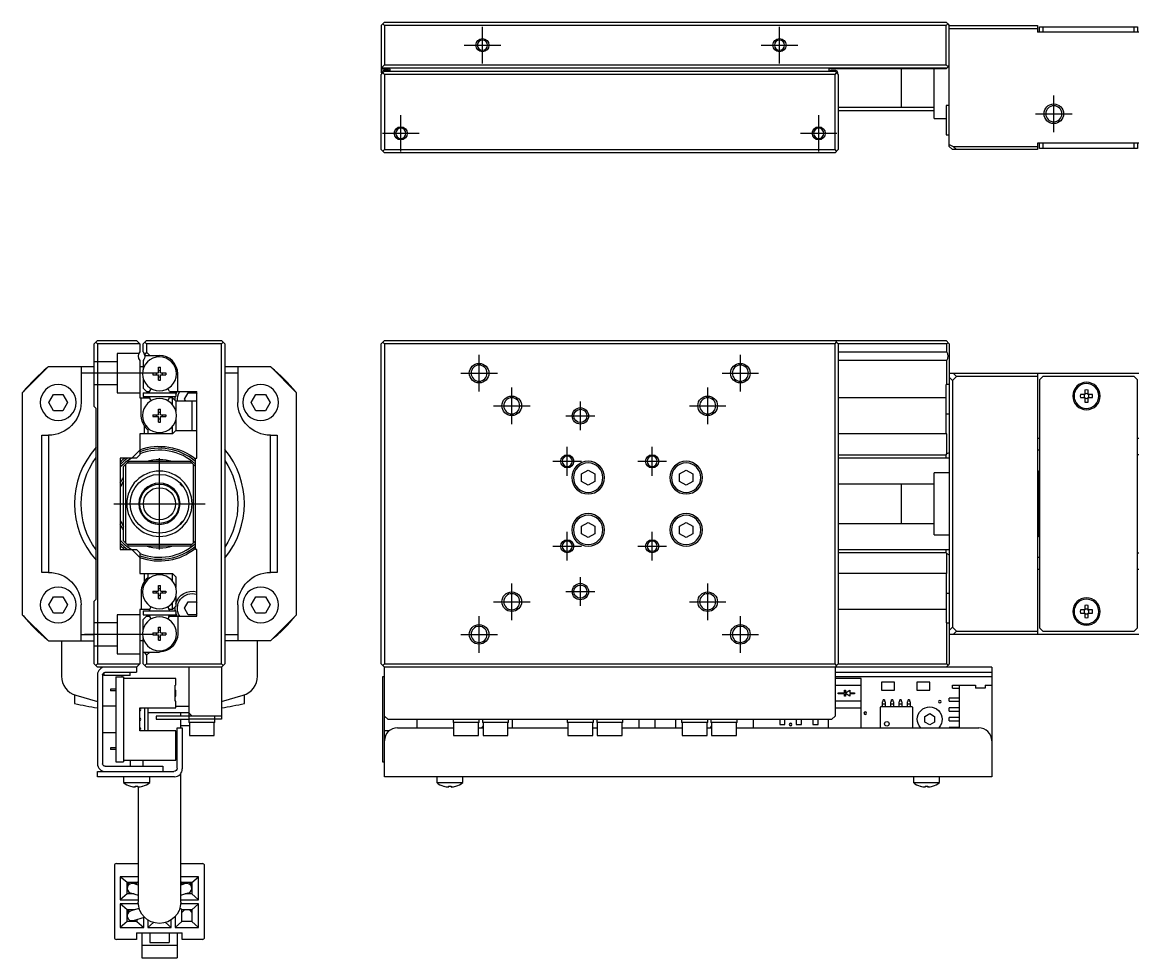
# Model space of a CAD drawing. Extents: x 0 to 751, y -8 to 223.
# Drawn here: x 0 to 170.9, y 68.8 to 212 of the extents above; entities that cross this region are included whole.
import ezdxf

# ---------------------------------------------------------------- set-up
doc = ezdxf.new("R2010")
doc.units = 0
doc.header["$LTSCALE"] = 0.5
doc.linetypes.add('CENTER', pattern=[50.8, 31.75, -6.35, 6.35, -6.35])
doc.linetypes.add('DASHED', pattern=[19.05, 12.7, -6.35])
for name, color, linetype in [('MSM_CENTER', 1, 'CENTER'), ('MSM_CONTINUOUS', 7, 'CONTINUOUS'), ('MSM_DASHED', 4, 'DASHED'), ('MSM_NARROW', 5, 'CONTINUOUS')]:
    doc.layers.add(name, color=color, linetype=linetype)

msp = doc.modelspace()

# ---------------------------------------------------------------- linework, layer by layer
at = {"layer": 'MSM_CENTER'}
for p, q in [((70.45, 205.68), (70.45, 211.28)), ((115.95, 205.68), (115.95, 211.28)), ((67.65, 208.48), (73.25, 208.48)), ((113.15, 208.48), (118.75, 208.48)), ((157.95, 195.18), (157.95, 200.78)), ((57.95, 192.18), (57.95, 197.78)), ((121.95, 192.18), (121.95, 197.78)), ((155.15, 197.98), (160.75, 197.98)), ((55.15, 194.98), (60.75, 194.98)), ((119.15, 194.98), (124.75, 194.98)), ((69.95, 155.46), (69.95, 161.06)), ((109.95, 155.46), (109.95, 161.06)), ((20, 158.26), (9.5, 158.26)), ((67.15, 158.26), (72.75, 158.26)), ((107.15, 158.26), (112.75, 158.26)), ((74.95, 150.46), (74.95, 156.06)), ((104.95, 150.46), (104.95, 156.06)), ((85.45, 149.51), (85.45, 153.91)), ((72.15, 153.26), (77.75, 153.26)), ((102.15, 153.26), (107.75, 153.26)), ((83.25, 151.71), (87.65, 151.71)), ((83.45, 142.56), (83.45, 146.96)), ((96.45, 142.56), (96.45, 146.96)), ((21, 131.26), (21, 145.26)), ((81.25, 144.76), (85.65, 144.76)), ((94.25, 144.76), (98.65, 144.76)), ((14, 138.26), (28, 138.26)), ((83.45, 129.56), (83.45, 133.96)), ((96.45, 129.56), (96.45, 133.96)), ((81.25, 131.76), (85.65, 131.76)), ((94.25, 131.76), (98.65, 131.76)), ((85.45, 122.61), (85.45, 127.01)), ((74.95, 120.46), (74.95, 126.06)), ((83.25, 124.81), (87.65, 124.81)), ((104.95, 120.46), (104.95, 126.06)), ((72.15, 123.26), (77.75, 123.26)), ((102.15, 123.26), (107.75, 123.26)), ((69.95, 115.46), (69.95, 121.06)), ((109.95, 115.46), (109.95, 121.06)), ((20, 118.26), (9.5, 118.26)), ((67.15, 118.26), (72.75, 118.26)), ((107.15, 118.26), (112.75, 118.26))]:
    msp.add_line(p, q, dxfattribs=at)
at = {"layer": 'MSM_CONTINUOUS'}
for p, q in [((55.45, 211.98), (55.2, 211.73)), ((55.45, 211.98), (141.45, 211.98)), ((141.7, 211.73), (141.45, 211.98)), ((54.95, 211.48), (55.2, 211.73)), ((54.95, 211.48), (54.95, 204.28)), ((55.2, 211.73), (55.45, 211.48)), ((55.45, 211.48), (55.45, 205.48)), ((141.45, 211.48), (55.45, 211.48)), ((141.45, 211.48), (141.7, 211.73)), ((141.45, 205.48), (141.45, 211.48)), ((141.7, 211.73), (141.95, 211.48)), ((141.95, 192.98), (141.95, 211.48)), ((141.95, 211.48), (155.45, 211.48)), ((155.45, 210.98), (141.95, 210.98)), ((155.45, 211.48), (155.45, 210.48)), ((170.95, 210.48), (155.45, 210.48)), ((155.75, 210.48), (155.75, 211.28)), ((155.75, 211.28), (170.75, 211.28)), ((156.25, 211.28), (156.25, 210.48)), ((170.25, 210.48), (170.25, 211.28)), ((170.75, 211.28), (170.75, 210.48)), ((55.45, 205.48), (54.95, 204.98)), ((55.45, 205.48), (141.45, 205.48)), ((141.75, 205.18), (141.45, 205.48)), ((141.55, 204.98), (141.75, 205.18)), ((141.75, 205.18), (141.95, 205.38)), ((141.55, 204.98), (54.95, 204.98)), ((56.35, 204.78), (54.95, 204.78)), ((54.95, 203.98), (55.45, 204.48)), ((55.05, 204.18), (54.95, 204.28)), ((54.95, 192.48), (54.95, 203.98)), ((55.05, 204.08), (55.05, 204.28)), ((55.2, 204.23), (55.45, 203.98)), ((56.05, 204.58), (55.35, 204.58)), ((55.45, 204.48), (124.45, 204.48)), ((55.45, 203.98), (55.45, 192.48)), ((124.45, 203.98), (55.45, 203.98)), ((56.35, 204.48), (56.35, 204.78)), ((141.45, 204.88), (123.55, 204.88)), ((123.55, 204.48), (123.55, 204.88)), ((124.55, 204.58), (123.85, 204.58)), ((124.45, 204.48), (124.95, 203.98)), ((124.45, 203.98), (124.7, 204.23)), ((124.45, 192.48), (124.45, 203.98)), ((124.85, 204.28), (124.85, 204.08)), ((124.95, 203.98), (124.95, 192.48)), ((134.65, 198.98), (134.65, 204.88)), ((139.65, 197.23), (139.65, 204.88)), ((141.45, 204.88), (141.55, 204.98)), ((124.95, 198.98), (139.65, 198.98)), ((124.95, 198.48), (139.65, 198.48)), ((141.45, 199.23), (141.45, 194.73)), ((141.95, 199.23), (141.45, 199.23)), ((139.65, 197.23), (141.45, 197.23)), ((141.45, 194.73), (141.95, 194.73)), ((141.95, 193.28), (142.56, 192.98)), ((170.95, 193.48), (155.45, 193.48)), ((155.45, 193.48), (155.45, 192.48)), ((155.75, 192.68), (155.75, 193.48)), ((156.25, 193.48), (156.25, 192.68)), ((170.25, 192.68), (170.25, 193.48)), ((170.75, 193.48), (170.75, 192.68)), ((55.2, 192.23), (54.95, 192.48)), ((55.45, 192.48), (55.2, 192.23)), ((55.2, 192.23), (55.45, 191.98)), ((55.45, 192.48), (124.45, 192.48)), ((124.45, 191.98), (55.45, 191.98)), ((124.7, 192.23), (124.45, 192.48)), ((124.45, 191.98), (124.95, 192.48)), ((142.45, 192.48), (141.95, 192.98)), ((155.45, 192.48), (142.45, 192.48)), ((142.56, 192.98), (155.45, 192.98)), ((142.56, 192.98), (143.06, 192.48)), ((170.75, 192.68), (155.75, 192.68)), ((11, 162.76), (11.5, 163.26)), ((11, 153.16), (11, 162.76)), ((11.5, 162.76), (11.25, 163.01)), ((11.5, 163.26), (17.5, 163.26)), ((11.5, 162.76), (11.5, 113.76)), ((18, 162.76), (11.5, 162.76)), ((17.5, 163.26), (18, 162.76)), ((18, 162.76), (18, 161.52)), ((18.75, 163.01), (18.5, 162.76)), ((18.5, 161.52), (18.5, 162.76)), ((18.75, 163.01), (19, 163.26)), ((19, 162.76), (18.75, 163.01)), ((19, 163.26), (30.5, 163.26)), ((19, 162.76), (19, 161.46)), ((30.5, 162.76), (19, 162.76)), ((30.5, 163.26), (30.75, 163.01)), ((30.75, 163.01), (30.5, 162.76)), ((30.5, 113.76), (30.5, 162.76)), ((30.75, 163.01), (31, 162.76)), ((31, 162.76), (31, 113.76)), ((55.2, 163.01), (54.95, 162.76)), ((54.95, 113.76), (54.95, 162.76)), ((55.45, 163.26), (55.2, 163.01)), ((55.2, 163.01), (55.45, 162.76)), ((55.45, 163.26), (141.45, 163.26)), ((124.45, 162.76), (55.45, 162.76)), ((55.45, 162.76), (55.45, 113.76)), ((124.95, 162.76), (124.45, 163.26)), ((124.45, 162.76), (124.7, 163.01)), ((124.45, 113.76), (124.45, 162.76)), ((141.55, 162.76), (124.95, 162.76)), ((124.95, 162.76), (124.95, 113.76)), ((141.45, 163.26), (141.95, 162.76)), ((141.55, 162.76), (141.75, 162.96)), ((141.55, 161.52), (141.55, 162.76)), ((141.95, 162.76), (141.95, 113.76)), ((19, 161.46), (18.73, 161.07)), ((18.74, 160.96), (21, 160.96)), ((19.5, 160.96), (19, 161.46)), ((124.95, 161.52), (141.55, 161.52)), ((4, 159.26), (0, 155.26)), ((4, 159.26), (11, 159.26)), ((9, 159.26), (9, 153.76)), ((18, 160.2), (18, 154.46)), ((18, 159.26), (18.5, 159.26)), ((18.5, 160.2), (18.5, 158.87)), ((20.86, 159.16), (21.15, 159.16)), ((20.86, 158.36), (20.86, 159.16)), ((21.15, 158.36), (21.15, 159.16)), ((31, 159.26), (38, 159.26)), ((33, 159.26), (33, 153.76)), ((42, 155.26), (38, 159.26)), ((141.55, 160.2), (124.95, 160.2)), ((141.55, 156.51), (141.55, 160.2)), ((11, 158.26), (9, 158.26)), ((18.4, 158.26), (18, 158.26)), ((18.5, 157.45), (18.5, 155.96)), ((20, 158.3), (20.8, 158.3)), ((20, 158.3), (20, 158.01)), ((20, 158.01), (20.8, 158.01)), ((20.53, 158.01), (20.53, 158.3)), ((21.15, 158.63), (20.86, 158.63)), ((20.86, 157.16), (20.86, 157.95)), ((20.86, 157.69), (21.15, 157.69)), ((21.15, 157.16), (21.15, 157.95)), ((21.21, 158.3), (22, 158.3)), ((21.21, 158.01), (22, 158.01)), ((21.47, 158.01), (21.47, 158.3)), ((22, 158.3), (22, 158.01)), ((23.8, 155.46), (23.8, 158.16)), ((33, 158.26), (31, 158.26)), ((141.95, 158.26), (170.95, 158.26)), ((142.45, 157.15), (141.95, 157.65)), ((143.06, 157.76), (142.45, 157.15)), ((142.56, 158.26), (143.06, 157.76)), ((155.45, 157.76), (143.06, 157.76)), ((155.45, 158.26), (155.45, 118.26)), ((156.25, 157.76), (155.75, 157.26)), ((170.25, 157.76), (156.25, 157.76)), ((170.75, 157.26), (170.25, 157.76)), ((18.5, 155.96), (19, 155.46)), ((19.54, 155.6), (19.46, 155.46)), ((20.86, 157.16), (21.15, 157.16)), ((22.54, 155.46), (22.33, 155.84)), ((141.45, 148.96), (141.45, 156.51)), ((141.95, 156.51), (141.45, 156.51)), ((142.45, 157.15), (142.45, 119.37)), ((155.75, 157.26), (155.75, 119.26)), ((162.71, 155.68), (162.71, 155)), ((163.19, 155), (163.19, 155.68)), ((170.75, 119.26), (170.75, 157.26)), ((0, 155.26), (0, 121.26)), ((4.06, 153.76), (4.78, 155.01)), ((4.78, 155.01), (6.22, 155.01)), ((6.22, 155.01), (6.94, 153.76)), ((18, 154.46), (19.46, 154.46)), ((18.2, 151.76), (18.2, 154.46)), ((18.5, 155.26), (18.5, 154.66)), ((18.5, 155.26), (23.5, 155.26)), ((18.5, 154.66), (23.5, 154.66)), ((19, 155.46), (19.46, 155.46)), ((19.46, 154.46), (19.67, 154.08)), ((22.46, 154.32), (22.54, 154.46)), ((22.54, 155.46), (26.7, 155.46)), ((23, 154.46), (22.54, 154.46)), ((23, 153.42), (23, 154.46)), ((23.5, 153.96), (23, 154.46)), ((23.5, 155.26), (23.5, 154.66)), ((23.5, 153.96), (23.5, 152.47)), ((26.7, 153.96), (23.5, 153.96)), ((24.85, 154.26), (25.42, 155.26)), ((25.02, 153.96), (24.85, 154.26)), ((25.42, 155.26), (26.58, 155.26)), ((26, 149.46), (26, 153.96)), ((26.58, 155.26), (26.7, 155.05)), ((26.7, 145.26), (26.7, 155.46)), ((35.06, 153.76), (35.78, 155.01)), ((35.78, 155.01), (37.22, 155.01)), ((37.22, 155.01), (37.94, 153.76)), ((42, 121.26), (42, 155.26)), ((141.45, 154.46), (124.95, 154.46)), ((162.71, 155), (162.03, 155)), ((162.03, 154.52), (162.71, 154.52)), ((162.71, 154.52), (162.71, 153.84)), ((163.87, 155), (163.19, 155)), ((163.19, 153.84), (163.19, 154.52)), ((163.19, 154.52), (163.87, 154.52)), ((4.78, 152.51), (4.06, 153.76)), ((6.22, 152.51), (4.78, 152.51)), ((6.94, 153.76), (6.22, 152.51)), ((11, 153.16), (11.3, 152.86)), ((11.3, 123.66), (11.3, 152.86)), ((20.86, 152.76), (21.15, 152.76)), ((20.86, 151.96), (20.86, 152.76)), ((21.15, 152.23), (20.86, 152.23)), ((21.15, 151.96), (21.15, 152.76)), ((35.78, 152.51), (35.06, 153.76)), ((37.22, 152.51), (35.78, 152.51)), ((37.94, 153.76), (37.22, 152.51)), ((20, 151.9), (20.8, 151.9)), ((20, 151.9), (20, 151.61)), ((20, 151.61), (20.8, 151.61)), ((20.53, 151.61), (20.53, 151.9)), ((20.86, 150.76), (20.86, 151.55)), ((20.86, 151.29), (21.15, 151.29)), ((20.86, 150.76), (21.15, 150.76)), ((21.15, 150.76), (21.15, 151.55)), ((21.21, 151.9), (22, 151.9)), ((21.21, 151.61), (22, 151.61)), ((21.47, 151.61), (21.47, 151.9)), ((22, 151.9), (22, 151.61)), ((23.5, 151.05), (23.5, 149.46)), ((141.45, 152.01), (141.95, 152.01)), ((3, 127.76), (3, 148.76)), ((3, 148.76), (4, 148.76)), ((4, 148.76), (4, 127.76)), ((23, 148.96), (18, 148.96)), ((18, 148.96), (18, 145.76)), ((18.7, 148.96), (18.7, 150.16)), ((19.2, 149.61), (19.2, 148.96)), ((23, 148.96), (23, 150.1)), ((23, 148.96), (23.5, 149.46)), ((23.5, 149.46), (26.7, 149.46)), ((38, 127.76), (38, 148.76)), ((38, 148.76), (39, 148.76)), ((39, 148.76), (39, 127.76)), ((141.55, 148.96), (124.95, 148.96)), ((141.55, 145.9), (141.55, 148.96)), ((155.75, 148.26), (155.45, 148.26)), ((170.95, 148.26), (170.75, 148.26)), ((16.79, 145.26), (18, 146.47)), ((18, 145.76), (17.5, 145.26)), ((124.95, 145.76), (141.45, 145.76)), ((141.45, 145.76), (141.55, 145.9)), ((141.45, 145.26), (141.45, 145.76)), ((141.95, 146.07), (141.55, 145.9)), ((155.45, 146.51), (155.75, 146.51)), ((170.95, 145.76), (170.75, 145.76)), ((17.5, 145.26), (15, 145.26)), ((15, 145.26), (15, 131.26)), ((15.5, 143.96), (15.8, 144.26)), ((15.5, 132.56), (15.5, 143.96)), ((16, 144.46), (15.8, 144.26)), ((15.8, 144.26), (15.8, 132.26)), ((16, 144.46), (16.3, 144.76)), ((26, 144.46), (16, 144.46)), ((16.3, 144.76), (25.7, 144.76)), ((25.7, 144.76), (26, 144.46)), ((26.2, 144.26), (26, 144.46)), ((26.2, 132.26), (26.2, 144.26)), ((26.2, 144.26), (26.5, 143.96)), ((26.5, 131.26), (26.5, 145.26)), ((26.5, 145.26), (26.7, 145.26)), ((84.15, 144.37), (84.15, 144.46)), ((141.95, 145.26), (124.95, 145.26)), ((85.65, 142.84), (86.65, 143.41)), ((85.65, 141.68), (85.65, 142.84)), ((86.65, 143.41), (87.65, 142.84)), ((87.65, 142.84), (87.65, 141.68)), ((100.65, 142.84), (101.65, 143.41)), ((100.65, 141.68), (100.65, 142.84)), ((101.65, 143.41), (102.65, 142.84)), ((102.65, 142.84), (102.65, 141.68)), ((139.65, 133.51), (139.65, 143.01)), ((141.95, 143.01), (139.65, 143.01)), ((155.65, 143.26), (155.45, 143.06)), ((155.65, 143.26), (155.65, 133.26)), ((155.75, 143.26), (155.65, 143.26)), ((24.2, 141.23), (24.2, 141.42)), ((24.2, 141.23), (24.43, 141.01)), ((24.43, 141.18), (24.43, 141.01)), ((24.43, 141.01), (24.56, 141.01)), ((24.56, 141.01), (24.56, 141.01)), ((86.65, 141.1), (85.65, 141.68)), ((87.65, 141.68), (86.65, 141.1)), ((101.65, 141.1), (100.65, 141.68)), ((102.65, 141.68), (101.65, 141.1)), ((139.65, 141.26), (124.95, 141.26)), ((134.65, 135.26), (134.65, 141.26)), ((18.04, 137.2), (18.04, 137.2)), ((23.97, 137.2), (23.97, 137.2)), ((19.56, 135.46), (19.63, 135.46)), ((19.69, 135.39), (19.63, 135.46)), ((22.38, 135.46), (22.31, 135.39)), ((22.38, 135.46), (22.44, 135.46)), ((24.43, 135.51), (24.2, 135.28)), ((24.2, 135.1), (24.2, 135.28)), ((24.43, 135.51), (24.43, 135.34)), ((24.56, 135.51), (24.43, 135.51)), ((24.56, 135.51), (24.56, 135.51)), ((85.65, 134.84), (86.65, 135.41)), ((86.65, 135.41), (87.65, 134.84)), ((100.65, 134.84), (101.65, 135.41)), ((101.65, 135.41), (102.65, 134.84)), ((124.95, 135.26), (139.65, 135.26)), ((85.65, 133.68), (85.65, 134.84)), ((86.65, 133.1), (85.65, 133.68)), ((87.65, 133.68), (86.65, 133.1)), ((87.65, 134.84), (87.65, 133.68)), ((100.65, 133.68), (100.65, 134.84)), ((101.65, 133.1), (100.65, 133.68)), ((102.65, 133.68), (101.65, 133.1)), ((102.65, 134.84), (102.65, 133.68)), ((139.65, 133.51), (141.95, 133.51)), ((155.45, 133.46), (155.65, 133.26)), ((15.8, 132.26), (15.5, 132.56)), ((15.8, 132.26), (16, 132.06)), ((16, 132.06), (26, 132.06)), ((16.3, 131.76), (16, 132.06)), ((25.7, 131.76), (16.3, 131.76)), ((26.5, 132.56), (25.7, 131.76)), ((155.65, 133.26), (155.75, 133.26)), ((15, 131.26), (17.5, 131.26)), ((18, 130.05), (16.79, 131.26)), ((17.5, 131.26), (18, 130.76)), ((18, 130.76), (18, 127.56)), ((26.7, 131.26), (26.5, 131.26)), ((26.7, 121.06), (26.7, 131.26)), ((124.95, 131.26), (141.95, 131.26)), ((141.45, 130.76), (124.95, 130.76)), ((141.45, 130.76), (141.45, 131.26)), ((141.55, 130.62), (141.45, 130.76)), ((141.55, 127.56), (141.55, 130.62)), ((141.55, 130.62), (141.95, 130.45)), ((155.75, 130.01), (155.45, 130.01)), ((170.75, 130.76), (170.95, 130.76)), ((155.45, 128.26), (155.75, 128.26)), ((170.75, 128.26), (170.95, 128.26)), ((4, 127.76), (3, 127.76)), ((18, 127.56), (23, 127.56)), ((18.7, 126.36), (18.7, 127.56)), ((19.2, 127.56), (19.2, 126.9)), ((23, 126.42), (23, 127.56)), ((23.5, 127.06), (23, 127.56)), ((23.5, 127.06), (23.5, 125.47)), ((39, 127.76), (38, 127.76)), ((141.55, 127.56), (124.95, 127.56)), ((141.45, 127.56), (141.45, 120.01)), ((20, 124.9), (20.8, 124.9)), ((20, 124.9), (20, 124.61)), ((20.53, 124.61), (20.53, 124.9)), ((20.86, 125.76), (21.15, 125.76)), ((20.86, 124.96), (20.86, 125.76)), ((21.15, 125.23), (20.86, 125.23)), ((21.15, 124.96), (21.15, 125.76)), ((21.21, 124.9), (22, 124.9)), ((21.47, 124.61), (21.47, 124.9)), ((22, 124.9), (22, 124.61)), ((4.06, 122.76), (4.78, 124.01)), ((4.78, 124.01), (6.22, 124.01)), ((6.22, 124.01), (6.94, 122.76)), ((11.3, 123.66), (11, 123.36)), ((11, 113.76), (11, 123.36)), ((18.2, 124.76), (18.2, 122.06)), ((20, 124.61), (20.8, 124.61)), ((20.86, 123.76), (20.86, 124.55)), ((20.86, 124.29), (21.15, 124.29)), ((20.86, 123.76), (21.15, 123.76)), ((21.15, 123.76), (21.15, 124.55)), ((21.21, 124.61), (22, 124.61)), ((23, 122.06), (23, 123.1)), ((23.5, 124.05), (23.5, 122.56)), ((24.85, 122.26), (25.42, 123.26)), ((25.42, 123.26), (26.58, 123.26)), ((26.58, 123.26), (26.7, 123.05)), ((35.06, 122.76), (35.78, 124.01)), ((35.78, 124.01), (37.22, 124.01)), ((37.22, 124.01), (37.94, 122.76)), ((141.95, 124.51), (141.45, 124.51)), ((4.78, 121.51), (4.06, 122.76)), ((6.22, 121.51), (4.78, 121.51)), ((6.94, 122.76), (6.22, 121.51)), ((9, 117.26), (9, 122.76)), ((19.46, 122.06), (18, 122.06)), ((18, 122.06), (18, 113.76)), ((18.5, 121.86), (18.5, 121.26)), ((18.5, 121.86), (23.5, 121.86)), ((19.67, 122.44), (19.46, 122.06)), ((22.54, 122.06), (22.46, 122.2)), ((23, 122.06), (22.54, 122.06)), ((23, 122.06), (23.5, 122.56)), ((23.5, 121.86), (23.5, 121.26)), ((25.42, 121.26), (24.85, 122.26)), ((26.7, 121.47), (26.58, 121.26)), ((33, 122.76), (33, 117.26)), ((35.78, 121.51), (35.06, 122.76)), ((37.22, 121.51), (35.78, 121.51)), ((37.94, 122.76), (37.22, 121.51)), ((141.45, 122.06), (124.95, 122.06)), ((162.71, 122), (162.03, 122)), ((162.03, 121.52), (162.71, 121.52)), ((162.71, 122.68), (162.71, 122)), ((162.71, 121.52), (162.71, 120.84)), ((163.19, 122), (163.19, 122.68)), ((163.87, 122), (163.19, 122)), ((163.19, 121.52), (163.87, 121.52)), ((163.19, 120.84), (163.19, 121.52)), ((0, 121.26), (4, 117.26)), ((18.5, 121.26), (23.5, 121.26)), ((19, 121.06), (18.5, 120.56)), ((18.5, 119.07), (18.5, 120.56)), ((19, 121.06), (19.46, 121.06)), ((19.46, 121.06), (19.54, 120.92)), ((22.33, 120.68), (22.54, 121.06)), ((22.54, 121.06), (26.7, 121.06)), ((23.8, 121.06), (23.8, 118.36)), ((26.58, 121.26), (25.42, 121.26)), ((38, 117.26), (42, 121.26)), ((141.45, 120.01), (141.95, 120.01)), ((141.55, 113.76), (141.55, 120.01)), ((9, 118.26), (11, 118.26)), ((18.4, 118.26), (18, 118.26)), ((20, 118.5), (20.8, 118.5)), ((20, 118.5), (20, 118.21)), ((20, 118.21), (20.8, 118.21)), ((20.53, 118.21), (20.53, 118.5)), ((20.86, 119.36), (21.15, 119.36)), ((20.86, 118.56), (20.86, 119.36)), ((21.15, 118.83), (20.86, 118.83)), ((20.86, 117.36), (20.86, 118.15)), ((21.15, 118.56), (21.15, 119.36)), ((21.15, 117.36), (21.15, 118.15)), ((21.21, 118.5), (22, 118.5)), ((21.21, 118.21), (22, 118.21)), ((21.47, 118.21), (21.47, 118.5)), ((22, 118.5), (22, 118.21)), ((31, 118.26), (33, 118.26)), ((141.95, 118.87), (142.45, 119.37)), ((170.95, 118.26), (141.95, 118.26)), ((142.45, 119.37), (143.06, 118.76)), ((143.06, 118.76), (142.56, 118.26)), ((143.06, 118.76), (155.45, 118.76)), ((155.75, 119.26), (156.25, 118.76)), ((156.25, 118.76), (170.25, 118.76)), ((170.25, 118.76), (170.75, 119.26)), ((4, 117.26), (11, 117.26)), ((6, 117.26), (6, 111.84)), ((18.5, 117.26), (18, 117.26)), ((18.5, 113.76), (18.5, 117.65)), ((20.86, 117.89), (21.15, 117.89)), ((20.86, 117.36), (21.15, 117.36)), ((38, 117.26), (31, 117.26)), ((36, 111.84), (36, 117.26)), ((18.5, 115.56), (21, 115.56)), ((18.65, 115.56), (19, 115.06)), ((19, 115.06), (19.5, 115.56)), ((19, 115.06), (19, 113.76)), ((11.5, 113.26), (11, 113.76)), ((11.25, 113.51), (11.5, 113.76)), ((11.5, 113.76), (18, 113.76)), ((17.5, 113.26), (11.5, 113.26)), ((18, 113.76), (17.5, 113.26)), ((17.5, 113.26), (17.5, 112.46)), ((18.5, 113.76), (18.75, 113.51)), ((18.75, 113.51), (19, 113.76)), ((19, 113.26), (18.75, 113.51)), ((19, 113.76), (30.5, 113.76)), ((30.5, 113.26), (19, 113.26)), ((25.5, 113.26), (25.5, 104.76)), ((30.5, 113.76), (30.75, 113.51)), ((30.75, 113.51), (30.5, 113.26)), ((30.5, 113.26), (30.5, 105.26)), ((31, 113.76), (30.75, 113.51)), ((54.95, 113.76), (55.2, 113.51)), ((55.45, 113.76), (55.2, 113.51)), ((55.2, 113.51), (55.45, 113.26)), ((55.45, 113.76), (124.45, 113.76)), ((55.45, 96.46), (55.45, 113.26)), ((148.45, 113.26), (55.45, 113.26)), ((124.7, 113.51), (124.45, 113.76)), ((124.45, 113.26), (124.95, 113.76)), ((124.45, 113.26), (124.45, 105.76)), ((124.95, 113.76), (141.55, 113.76)), ((141.45, 113.26), (141.75, 113.56)), ((141.75, 113.56), (141.55, 113.76)), ((141.95, 113.76), (141.75, 113.56)), ((148.45, 113.26), (148.45, 96.46)), ((11.5, 112.06), (11.5, 98.46)), ((12.3, 112.06), (12.3, 98.46)), ((12.5, 112.41), (12.5, 111.96)), ((16.5, 111.96), (12.5, 111.96)), ((12.7, 112.46), (17.5, 112.46)), ((14.3, 111.76), (14.3, 98.76)), ((14.3, 111.76), (15.5, 111.76)), ((15.22, 111.96), (15.22, 111.76)), ((15.5, 111.76), (15.5, 98.76)), ((23.5, 111.51), (15.5, 111.51)), ((16.5, 111.96), (16.5, 112.46)), ((23.5, 110.51), (23.5, 111.51)), ((55.45, 111.76), (55.15, 111.76)), ((55.15, 111.76), (55.15, 98.76)), ((124.45, 112.46), (148.45, 112.46)), ((148.45, 111.76), (124.45, 111.76)), ((128.45, 111.51), (124.45, 111.51)), ((128.45, 103.96), (128.45, 111.51)), ((13.5, 109.88), (13.5, 109.63)), ((14.3, 109.88), (13.5, 109.88)), ((14.3, 109.63), (13.5, 109.63)), ((23.4, 108.01), (23.4, 110.51)), ((23.5, 110.51), (23.4, 110.51)), ((23.4, 109.71), (23.5, 109.71)), ((23.5, 108.81), (23.5, 109.71)), ((124.45, 110.51), (128.45, 110.51)), ((125.9, 109.33), (125.9, 109.71)), ((125.9, 109.71), (126.05, 109.71)), ((126.05, 109.32), (126.73, 109.71)), ((126.05, 109.71), (126.05, 109.32)), ((126.73, 109.71), (126.73, 109.33)), ((131.57, 110.96), (131.57, 109.71)), ((133.57, 110.96), (131.57, 110.96)), ((131.57, 109.71), (133.57, 109.71)), ((133.57, 109.71), (133.57, 110.96)), ((136.97, 110.96), (136.97, 109.71)), ((138.97, 110.96), (136.97, 110.96)), ((136.97, 109.71), (138.97, 109.71)), ((138.97, 109.71), (138.97, 110.96)), ((142.45, 110.01), (142.45, 110.51)), ((142.45, 110.51), (145.95, 110.51)), ((142.45, 110.01), (143.45, 110.01)), ((143.45, 110.51), (143.45, 103.96)), ((145.95, 110.51), (145.95, 110.01)), ((147.45, 110.01), (145.95, 110.01)), ((147.45, 110.51), (148.45, 110.51)), ((147.45, 110.51), (147.45, 110.01)), ((8, 109.01), (8, 107.69)), ((8.17, 108.96), (11.5, 108)), ((23.4, 109.33), (23.5, 109.33)), ((23.4, 109.18), (23.5, 109.18)), ((23.4, 108.81), (23.5, 108.81)), ((23.5, 108.01), (23.4, 108.01)), ((23.5, 107.01), (23.5, 108.01)), ((30.5, 108), (33.83, 108.96)), ((34, 107.69), (34, 109.01)), ((128.45, 108.01), (124.45, 108.01)), ((124.95, 109.18), (124.95, 109.33)), ((124.95, 109.33), (125.9, 109.33)), ((125.9, 109.18), (124.95, 109.18)), ((125.9, 108.81), (125.9, 109.18)), ((126.05, 108.81), (125.9, 108.81)), ((126.73, 108.81), (126.05, 109.2)), ((126.05, 109.2), (126.05, 108.81)), ((126.73, 109.33), (127.43, 109.33)), ((127.43, 109.18), (126.73, 109.18)), ((126.73, 109.18), (126.73, 108.81)), ((127.43, 109.33), (127.43, 109.18)), ((131.72, 107.94), (131.84, 108.01)), ((131.72, 107.21), (131.72, 107.94)), ((131.84, 108.01), (131.84, 108.26)), ((132.04, 108.26), (131.84, 108.26)), ((132.04, 108.26), (132.04, 108.01)), ((132.04, 108.01), (132.15, 107.94)), ((132.15, 107.94), (132.15, 107.21)), ((132.99, 107.94), (133.11, 108.01)), ((132.99, 107.21), (132.99, 107.94)), ((133.31, 108.26), (133.11, 108.26)), ((133.11, 108.01), (133.11, 108.26)), ((133.31, 108.26), (133.31, 108.01)), ((133.31, 108.01), (133.42, 107.94)), ((133.42, 107.94), (133.42, 107.21)), ((134.26, 107.94), (134.38, 108.01)), ((134.26, 107.21), (134.26, 107.94)), ((134.38, 108.01), (134.38, 108.26)), ((134.58, 108.26), (134.38, 108.26)), ((134.58, 108.26), (134.58, 108.01)), ((134.58, 108.01), (134.69, 107.94)), ((134.69, 107.94), (134.69, 107.21)), ((135.53, 107.94), (135.65, 108.01)), ((135.53, 107.21), (135.53, 107.94)), ((135.65, 108.01), (135.65, 108.26)), ((135.85, 108.26), (135.65, 108.26)), ((135.85, 108.26), (135.85, 108.01)), ((135.85, 108.01), (135.96, 107.94)), ((135.96, 107.94), (135.96, 107.21)), ((141.95, 108.01), (141.95, 108.51)), ((143.45, 108.51), (141.95, 108.51)), ((141.95, 108.01), (143.45, 108.01)), ((14.3, 107.26), (12.3, 107.26)), ((18, 107.01), (23.5, 107.01)), ((18, 103.51), (18, 107.01)), ((18.7, 107.01), (18.7, 103.51)), ((19.2, 107.01), (19.2, 103.51)), ((25.5, 106.26), (19.2, 106.26)), ((23.5, 107.26), (25.5, 107.26)), ((24.25, 105.76), (24.25, 106.26)), ((26, 105.76), (25.5, 106.26)), ((124.45, 107.01), (128.45, 107.01)), ((131.39, 103.96), (131.39, 107.11)), ((131.49, 107.21), (136.19, 107.21)), ((131.72, 107.65), (132.15, 107.65)), ((132.99, 107.65), (133.42, 107.65)), ((134.26, 107.65), (134.69, 107.65)), ((135.53, 107.65), (135.96, 107.65)), ((136.29, 107.11), (136.29, 103.96)), ((138.2, 105.69), (138.95, 106.13)), ((138.95, 106.13), (139.7, 105.69)), ((141.95, 106.51), (141.95, 107.01)), ((143.45, 107.01), (141.95, 107.01)), ((141.95, 106.51), (143.45, 106.51)), ((20.5, 105.76), (20.5, 105.26)), ((30.5, 105.76), (20.5, 105.76)), ((20.5, 105.26), (25.5, 105.26)), ((24.25, 103.96), (24.25, 105.26)), ((29.5, 105.26), (25.5, 105.26)), ((29.5, 104.76), (25.5, 104.76)), ((25.6, 104.76), (25.6, 102.76)), ((29.4, 102.76), (29.4, 104.76)), ((29.5, 104.76), (29.5, 105.76)), ((30.5, 105.26), (29.5, 105.26)), ((55.45, 105.76), (55.95, 105.26)), ((55.95, 105.26), (123.95, 105.26)), ((60.45, 103.96), (60.45, 105.26)), ((65.95, 105.26), (65.95, 104.76)), ((69.95, 104.76), (65.95, 104.76)), ((66.05, 104.76), (66.05, 102.76)), ((69.85, 102.76), (69.85, 104.76)), ((69.95, 104.76), (69.95, 105.26)), ((70.45, 105.26), (70.45, 104.76)), ((74.45, 104.76), (70.45, 104.76)), ((70.55, 104.76), (70.55, 102.76)), ((74.35, 102.76), (74.35, 104.76)), ((74.45, 104.76), (74.45, 105.26)), ((75.05, 103.96), (75.05, 105.26)), ((83.45, 105.26), (83.45, 104.76)), ((87.45, 104.76), (83.45, 104.76)), ((83.55, 104.76), (83.55, 102.76)), ((87.35, 102.76), (87.35, 104.76)), ((87.45, 104.76), (87.45, 105.26)), ((87.95, 105.26), (87.95, 104.76)), ((91.95, 104.76), (87.95, 104.76)), ((88.05, 104.76), (88.05, 102.76)), ((91.85, 102.76), (91.85, 104.76)), ((91.95, 104.76), (91.95, 105.26)), ((94.45, 103.96), (94.45, 105.26)), ((96.85, 105.26), (96.85, 103.96)), ((100.05, 103.96), (100.05, 105.26)), ((100.95, 105.26), (100.95, 104.76)), ((104.95, 104.76), (100.95, 104.76)), ((101.05, 104.76), (101.05, 102.76)), ((104.85, 102.76), (104.85, 104.76)), ((104.95, 104.76), (104.95, 105.26)), ((105.45, 105.26), (105.45, 104.76)), ((109.45, 104.76), (105.45, 104.76)), ((105.55, 104.76), (105.55, 102.76)), ((109.35, 102.76), (109.35, 104.76)), ((109.45, 104.76), (109.45, 105.26)), ((111.95, 103.96), (111.95, 105.26)), ((115.98, 105.26), (115.98, 104.46)), ((115.98, 104.46), (116.78, 104.46)), ((116.78, 104.46), (116.78, 105.26)), ((118.52, 105.26), (118.52, 104.46)), ((118.52, 104.46), (119.32, 104.46)), ((119.32, 104.46), (119.32, 105.26)), ((121.06, 105.26), (121.06, 104.46)), ((121.06, 104.46), (121.86, 104.46)), ((121.86, 104.46), (121.86, 105.26)), ((123.45, 103.96), (123.45, 105.26)), ((123.95, 105.26), (124.45, 105.76)), ((138.2, 104.83), (138.2, 105.69)), ((138.95, 104.39), (138.2, 104.83)), ((139.7, 104.83), (138.95, 104.39)), ((139.7, 105.69), (139.7, 104.83)), ((141.95, 105.01), (141.95, 105.51)), ((143.45, 105.51), (141.95, 105.51)), ((141.95, 105.01), (143.45, 105.01)), ((12.3, 103.26), (14.3, 103.26)), ((23.5, 103.51), (18, 103.51)), ((23.5, 99.01), (23.5, 103.51)), ((23.7, 103.96), (24.5, 103.96)), ((23.7, 97.76), (23.7, 103.96)), ((25.6, 104.26), (24.25, 104.26)), ((24.5, 103.96), (24.5, 97.66)), ((25.6, 102.76), (29.4, 102.76)), ((56.18, 103.51), (55.45, 103.51)), ((57.45, 103.96), (66.05, 103.96)), ((66.05, 102.76), (69.85, 102.76)), ((69.85, 103.96), (70.55, 103.96)), ((70.55, 102.76), (74.35, 102.76)), ((74.35, 103.96), (83.55, 103.96)), ((83.55, 102.76), (87.35, 102.76)), ((87.35, 103.96), (88.05, 103.96)), ((88.05, 102.76), (91.85, 102.76)), ((91.85, 103.96), (101.05, 103.96)), ((101.05, 102.76), (104.85, 102.76)), ((104.85, 103.96), (105.55, 103.96)), ((105.55, 102.76), (109.35, 102.76)), ((109.35, 103.96), (146.45, 103.96)), ((141.95, 103.96), (141.95, 104.01)), ((143.45, 104.01), (141.95, 104.01)), ((13.5, 100.88), (13.5, 100.63)), ((14.3, 100.88), (13.5, 100.88)), ((14.3, 100.63), (13.5, 100.63)), ((12.7, 98.06), (21.5, 98.06)), ((14.3, 98.76), (15.5, 98.76)), ((15.5, 99.01), (23.5, 99.01)), ((16.5, 99.01), (16.5, 98.06)), ((18.5, 98.06), (18.5, 99.01)), ((21.5, 98.06), (21.5, 97.26)), ((55.15, 98.76), (55.45, 98.76)), ((11.5, 96.46), (11.5, 97.26)), ((11.5, 97.26), (23.2, 97.26)), ((23.3, 96.46), (11.5, 96.46)), ((15.5, 96.46), (15.5, 95.56)), ((19.5, 95.56), (19.5, 96.46)), ((24.25, 77.26), (24.25, 96.93)), ((148.45, 96.46), (55.45, 96.46)), ((63.45, 96.46), (63.45, 95.56)), ((67.45, 95.56), (67.45, 96.46)), ((136.45, 96.46), (136.45, 95.56)), ((140.45, 95.56), (140.45, 96.46)), ((15.5, 95.56), (19.5, 95.56)), ((16.55, 95), (16.57, 95)), ((17.3, 95), (17.7, 95)), ((17.3, 94.87), (17.3, 95)), ((17.7, 95), (17.7, 94.87)), ((17.75, 94.88), (17.75, 77.26)), ((18.43, 95), (18.45, 95)), ((63.45, 95.56), (67.45, 95.56)), ((64.5, 95), (64.52, 95)), ((65.25, 95), (65.65, 95)), ((65.25, 94.87), (65.25, 95)), ((65.65, 95), (65.65, 94.87)), ((66.38, 95), (66.4, 95)), ((136.45, 95.56), (140.45, 95.56)), ((137.5, 95), (137.52, 95)), ((138.25, 95), (138.65, 95)), ((138.25, 94.87), (138.25, 95)), ((138.65, 95), (138.65, 94.87)), ((139.38, 95), (139.4, 95)), ((14.1, 82.86), (14.1, 71.86)), ((14.4, 83.16), (17.75, 83.16)), ((24.25, 83.16), (27.6, 83.16)), ((27.9, 71.86), (27.9, 82.86)), ((17.75, 81.16), (15, 81.16)), ((15, 81.16), (15, 77.61)), ((16.05, 80.26), (15, 81.16)), ((17.55, 80.26), (17.75, 80.43)), ((27, 81.16), (24.25, 81.16)), ((24.45, 80.26), (24.25, 80.43)), ((25.95, 80.26), (27, 81.16)), ((27, 77.61), (27, 81.16)), ((17.55, 80.26), (16.05, 80.26)), ((16.05, 78.51), (16.05, 80.26)), ((16.05, 79.88), (16.43, 80.26)), ((16.59, 78.67), (17.75, 78.32)), ((17.75, 79.88), (17.01, 80.1)), ((17.18, 80.26), (17.46, 79.97)), ((17.55, 79.94), (17.55, 80.26)), ((24.99, 80.1), (24.25, 79.88)), ((24.25, 78.32), (25.41, 78.67)), ((25.95, 80.26), (24.45, 80.26)), ((24.45, 80.26), (24.45, 79.94)), ((24.54, 79.97), (24.83, 80.26)), ((25.58, 80.26), (25.95, 79.88)), ((25.95, 80.26), (25.95, 78.51)), ((16.05, 78.51), (15, 77.61)), ((15, 77.61), (17.75, 77.61)), ((17.76, 77.01), (15, 77.01)), ((15, 77.01), (15, 73.36)), ((16.05, 76.06), (15, 77.01)), ((17.11, 78.51), (16.05, 78.51)), ((27, 77.01), (24.24, 77.01)), ((24.25, 77.61), (27, 77.61)), ((25.95, 78.51), (24.89, 78.51)), ((25.95, 78.51), (27, 77.61)), ((25.95, 76.06), (27, 77.01)), ((27, 73.36), (27, 77.01)), ((16.05, 74.31), (16.05, 76.06)), ((17.14, 76.06), (16.05, 76.06)), ((16.05, 75.68), (16.43, 76.06)), ((17.9, 76.27), (16.6, 75.91)), ((17.73, 76.22), (17.88, 76.36)), ((24.45, 76.06), (24.12, 76.36)), ((25.95, 76.06), (24.45, 76.06)), ((24.45, 74.31), (24.45, 76.06)), ((24.45, 75.68), (24.83, 76.06)), ((25.58, 76.06), (25.95, 75.68)), ((25.95, 76.06), (25.95, 74.31)), ((16.05, 74.31), (15, 73.36)), ((17.55, 74.31), (16.05, 74.31)), ((17, 74.46), (18.72, 74.94)), ((17.55, 74.62), (17.55, 74.31)), ((17.55, 74.31), (18.6, 73.36)), ((18.6, 73.36), (18.6, 74.91)), ((19.2, 74.55), (19.2, 73.36)), ((20.07, 74.15), (19.2, 73.36)), ((21.93, 74.15), (22.8, 73.36)), ((22.8, 73.36), (22.8, 74.55)), ((23.4, 75.07), (23.4, 73.36)), ((24.45, 74.31), (23.4, 73.36)), ((25.95, 74.31), (24.45, 74.31)), ((25.95, 74.31), (27, 73.36)), ((15, 73.36), (18.6, 73.36)), ((17.5, 72.56), (24.5, 72.56)), ((17.5, 72.56), (17.5, 71.56)), ((18.3, 72.56), (18.3, 68.76)), ((19.2, 73.36), (22.8, 73.36)), ((19.5, 72.56), (19.5, 71.06)), ((22.5, 72.56), (22.5, 71.06)), ((23.4, 73.36), (27, 73.36)), ((23.7, 72.56), (23.7, 68.76)), ((24.5, 71.56), (24.5, 72.56)), ((17.5, 71.56), (14.4, 71.56)), ((18.3, 70.67), (23.7, 70.67)), ((19.5, 71.06), (22.5, 71.06)), ((27.6, 71.56), (24.5, 71.56)), ((18.3, 68.76), (23.7, 68.76))]:
    msp.add_line(p, q, dxfattribs=at)
at = {"layer": 'MSM_CONTINUOUS', "extrusion": (0, 0, -1)}
for centre, radius in [((-70.45, 208.48), 0.783), ((-115.95, 208.48), 0.783), ((-157.95, 197.98), 1.23), ((-57.95, 194.98), 0.783), ((-121.95, 194.98), 0.783), ((-21, 158.16), 2.6), ((-69.95, 158.26), 1.23), ((-109.95, 158.26), 1.23), ((-5.5, 153.76), 2.75), ((-36.5, 153.76), 2.75), ((-162.95, 154.76), 2.1), ((-162.95, 154.76), 1.9), ((-21, 151.76), 2.6), ((-74.95, 153.26), 1.23), ((-104.95, 153.26), 1.23), ((-83.45, 144.76), 0.783), ((-96.45, 144.76), 0.783), ((-86.65, 142.26), 2.5), ((-86.65, 142.26), 2.25), ((-101.65, 142.26), 2.5), ((-101.65, 142.26), 2.25), ((-21, 138.26), 5), ((-21, 138.26), 3.15), ((-86.65, 134.26), 2.5), ((-101.65, 134.26), 2.5), ((-86.65, 134.26), 2.25), ((-101.65, 134.26), 2.25), ((-83.45, 131.76), 0.783), ((-96.45, 131.76), 0.783), ((-21, 124.76), 2.6), ((-5.5, 122.76), 2.75), ((-36.5, 122.76), 2.75), ((-74.95, 123.26), 1.23), ((-104.95, 123.26), 1.23), ((-162.95, 121.76), 2.1), ((-162.95, 121.76), 1.9), ((-21, 118.36), 2.6), ((-69.95, 118.26), 1.23), ((-109.95, 118.26), 1.23), ((-140.51, 107.96), 0.2), ((-129.08, 106.21), 0.2), ((-117.65, 104.46), 0.2)]:
    msp.add_circle(centre, radius, dxfattribs=at)
at = {"layer": 'MSM_CONTINUOUS'}
for centre, radius in [((85.45, 151.71), 1.01), ((21, 138.26), 4.5), ((21, 138.26), 3), ((85.45, 124.81), 1.01), ((132.39, 104.56), 0.35)]:
    msp.add_circle(centre, radius, dxfattribs=at)
for centre, radius, start, end in [((55.35, 204.28), 0.3, 90, 180), ((56.05, 204.28), 0.3, 41.8103, 90), ((123.85, 204.28), 0.3, 90, 138.1897), ((124.55, 204.28), 0.3, 0, 90), ((18.75, 160.86), 1, 138.5904, 221.4096), ((17.75, 160.86), 1, 5.7392, 41.4096), ((21, 158.16), 2.8, 0, 90), ((140.8, 160.86), 1, 318.5904, 41.4096), ((21, 138.26), 27, 129.3765, 140.6235), ((21, 138.26), 27, 39.3765, 50.6235), ((21, 154.96), 1.59, 143.8028, 169.1069), ((21.11, 154.84), 1.75, 142.994, 154.5052), ((20.88, 154.84), 1.75, 34.5052, 37.006), ((162.95, 154.76), 0.95, 75.3667, 104.6333), ((21, 154.96), 1.59, 190.8931, 216.1972), ((21.11, 155.07), 1.75, 214.5052, 217.006), ((20.88, 155.07), 1.75, 322.994, 334.5052), ((21.11, 154.96), 1.59, 10.8931, 18.3584), ((21.11, 154.96), 1.59, 341.6416, 349.1069), ((162.95, 154.76), 0.95, 165.3667, 194.6333), ((162.95, 154.76), 0.365, 138.8496, 221.1504), ((162.95, 154.76), 0.365, 48.8496, 131.1504), ((162.95, 154.76), 0.365, 228.8496, 311.1504), ((162.95, 154.76), 0.365, 318.8496, 41.1504), ((162.95, 154.76), 0.95, 345.3667, 14.6333), ((162.95, 154.76), 0.95, 255.3667, 284.6333), ((21, 151.76), 2.8, 214.7719, 229.9948), ((21, 138.26), 13, 138.2583, 221.7417), ((21, 138.26), 8.5, 49.6798, 110.6673), ((21, 138.26), 8.2, 47.8764, 111.4601), ((21, 138.26), 13, 320.2849, 39.7151), ((21, 138.26), 8.5, 124.5603, 134.9009), ((21, 138.26), 8.2, 121.3881, 137.0297), ((21, 138.26), 6.5, 147.7958, 157.3801), ((21, 138.26), 6.5, 202.6199, 212.2042), ((21, 138.26), 8.2, 222.9703, 238.6119), ((21, 138.26), 8.5, 225.0991, 235.4397), ((21, 138.26), 8.2, 248.5399, 312.1236), ((21, 138.26), 8.5, 249.3327, 310.3202), ((21, 124.76), 2.8, 130.0052, 180), ((21, 121.56), 1.59, 143.8028, 169.1069), ((21.11, 121.44), 1.75, 142.994, 145.4948), ((20.88, 121.44), 1.75, 25.4948, 37.006), ((21, 121.56), 1.59, 10.8931, 36.1972), ((162.95, 121.76), 0.95, 165.3667, 194.6333), ((162.95, 121.76), 0.365, 138.8496, 221.1504), ((162.95, 121.76), 0.95, 75.3667, 104.6333), ((162.95, 121.76), 0.365, 48.8496, 131.1504), ((162.95, 121.76), 0.365, 228.8496, 311.1504), ((162.95, 121.76), 0.365, 318.8496, 41.1504), ((162.95, 121.76), 0.95, 345.3667, 14.6333), ((21, 138.26), 27, 219.3765, 230.6235), ((21, 121.56), 1.59, 190.8931, 216.1972), ((21.11, 121.67), 1.75, 205.4948, 217.006), ((21, 121.56), 1.59, 323.8028, 349.107), ((20.88, 121.67), 1.75, 322.994, 325.4948), ((21, 138.26), 27, 309.3765, 320.6235), ((162.95, 121.76), 0.95, 255.3667, 284.6333), ((12.7, 112.06), 1.2, 90, 180), ((9, 111.84), 3, 180, 254.0042), ((33, 111.84), 3, 285.9958, 0), ((21, 166.26), 60, 257.4867, 260.8898), ((17.9, 106.76), 0.25, 293.5782, 66.4218), ((21, 166.26), 60, 279.1102, 282.5133), ((131.49, 107.11), 0.1, 90, 180), ((136.19, 107.11), 0.1, 0, 90), ((17.9, 105.26), 0.25, 293.5782, 66.4218), ((17.9, 103.76), 0.25, 293.5782, 66.4218), ((57.45, 101.96), 2, 90, 180), ((146.45, 101.96), 2, 0, 90), ((12.7, 98.46), 1.2, 180, 270), ((23.3, 97.66), 1.2, 270, 0), ((17.5, 98.06), 3.2, 231.3178, 252.73), ((17.5, 98.06), 3.19, 253.0947, 266.4096), ((17.5, 98.06), 3.19, 273.5904, 286.9053), ((17.5, 98.06), 3.2, 287.27, 308.6822), ((65.45, 98.06), 3.2, 231.3178, 252.73), ((65.45, 98.06), 3.19, 253.0947, 266.4096), ((65.45, 98.06), 3.19, 273.5904, 286.9053), ((65.45, 98.06), 3.2, 287.27, 308.6822), ((138.45, 98.06), 3.2, 231.3178, 252.73), ((138.45, 98.06), 3.19, 253.0947, 266.4096), ((138.45, 98.06), 3.19, 273.5904, 286.9053), ((138.45, 98.06), 3.2, 287.27, 308.6822), ((14.4, 82.86), 0.3, 90, 180), ((27.6, 82.86), 0.3, 0, 90), ((16.8, 79.38), 0.75, 73.4791, 253.4791), ((25.2, 79.38), 0.75, 286.5209, 106.5209), ((16.8, 75.18), 0.75, 105.6242, 285.6242), ((14.4, 71.86), 0.3, 180, 270), ((27.6, 71.86), 0.3, 270, 0)]:
    msp.add_arc(centre, radius, start, end, dxfattribs=at)
at = {"layer": 'MSM_CONTINUOUS', "extrusion": (0, 0, -1)}
for centre, radius, start, end in [((-17.75, 160.86), 1, 174.2608, 221.4096), ((-20.8, 158.36), 0.06, 180, 270), ((-20.8, 157.95), 0.06, 90, 180), ((-21.21, 158.36), 0.06, 270, 0), ((-21.21, 157.95), 0.06, 0, 90), ((-26, 154.26), 2.6, 355.4034, 8.8499), ((-26, 154.26), 2.6, 15.9424, 27.4864), ((-26, 154.26), 2.25, 352.3377, 32.231), ((-4, 153.76), 5, 180, 270), ((-38, 153.76), 5, 270, 0), ((-21, 151.76), 2.8, 325.2281, 0), ((-20.8, 151.96), 0.06, 180, 270), ((-20.8, 151.55), 0.06, 90, 180), ((-21.21, 151.96), 0.06, 270, 0), ((-21.21, 151.55), 0.06, 0, 90), ((-21, 138.26), 8.8, 70.0677, 128.6822), ((-21, 138.26), 12, 323.9334, 36.0666), ((-21, 138.26), 8.8, 47.0141, 52.6982), ((-21, 138.26), 6.8, 72.9174, 107.0826), ((-21, 138.26), 12, 146.4427, 213.5573), ((-21, 138.26), 6.8, 28.0725, 36.0189), ((-21, 138.26), 6.8, 323.9811, 331.9275), ((-21, 138.26), 8.8, 307.3018, 312.9859), ((-21, 138.26), 6.8, 252.9174, 287.0826), ((-21, 138.26), 8.8, 231.3178, 289.9323), ((-4, 122.76), 5, 90, 180), ((-38, 122.76), 5, 0, 90), ((-20.8, 124.96), 0.06, 180, 270), ((-21.21, 124.96), 0.06, 270, 0), ((-26, 122.26), 2.6, 15.9424, 105.6185), ((-20.8, 124.55), 0.06, 90, 180), ((-21.21, 124.55), 0.06, 0, 90), ((-26, 122.26), 2.25, 327.769, 108.1262), ((-26, 122.26), 2.6, 351.1501, 4.5966), ((-26, 122.26), 2.6, 332.5136, 344.0576), ((-20.8, 118.56), 0.06, 180, 270), ((-20.8, 118.15), 0.06, 90, 180), ((-21, 118.36), 2.8, 180, 270), ((-21.21, 118.56), 0.06, 270, 0), ((-21.21, 118.15), 0.06, 0, 90), ((-12.7, 112.06), 0.4, 0, 90), ((-138.95, 105.26), 1.9, 316.8264, 223.1735), ((-68.95, 105.26), 1.9, 212.6369, 223.1736), ((-103.95, 105.26), 1.9, 212.6369, 223.1736), ((-12.7, 98.46), 0.4, 270, 0), ((-23.2, 97.76), 0.5, 180, 270), ((-21, 77.26), 3.25, 180, 360)]:
    msp.add_arc(centre, radius, start, end, dxfattribs=at)
at = {"layer": 'MSM_DASHED'}
for p, q in [((14.5, 161.26), (14.5, 155.26)), ((17.83, 161.26), (14.5, 161.26)), ((14.5, 160.01), (11, 160.01)), ((11, 156.51), (14.5, 156.51)), ((14.5, 155.26), (18, 155.26)), ((14.5, 120.01), (11, 120.01)), ((14.5, 121.26), (14.5, 115.26)), ((18, 121.26), (14.5, 121.26)), ((11, 116.51), (14.5, 116.51)), ((14.5, 115.26), (18, 115.26))]:
    msp.add_line(p, q, dxfattribs=at)
at = {"layer": 'MSM_NARROW'}
for p, q in [((24.56, 141.01), (24.56, 141.01)), ((24.56, 135.51), (24.56, 135.51))]:
    msp.add_line(p, q, dxfattribs=at)
for centre, radius in [((70.45, 208.48), 1), ((115.95, 208.48), 1), ((157.95, 197.98), 1.5), ((57.95, 194.98), 1), ((121.95, 194.98), 1), ((69.95, 158.26), 1.5), ((109.95, 158.26), 1.5), ((74.95, 153.26), 1.5), ((104.95, 153.26), 1.5), ((85.45, 151.71), 1.25), ((83.45, 144.76), 1), ((96.45, 144.76), 1), ((21, 138.26), 2.46), ((83.45, 131.76), 1), ((96.45, 131.76), 1), ((85.45, 124.81), 1.25), ((74.95, 123.26), 1.5), ((104.95, 123.26), 1.5), ((69.95, 118.26), 1.5), ((109.95, 118.26), 1.5)]:
    msp.add_circle(centre, radius, dxfattribs=at)

doc.saveas('drawing.dxf')
